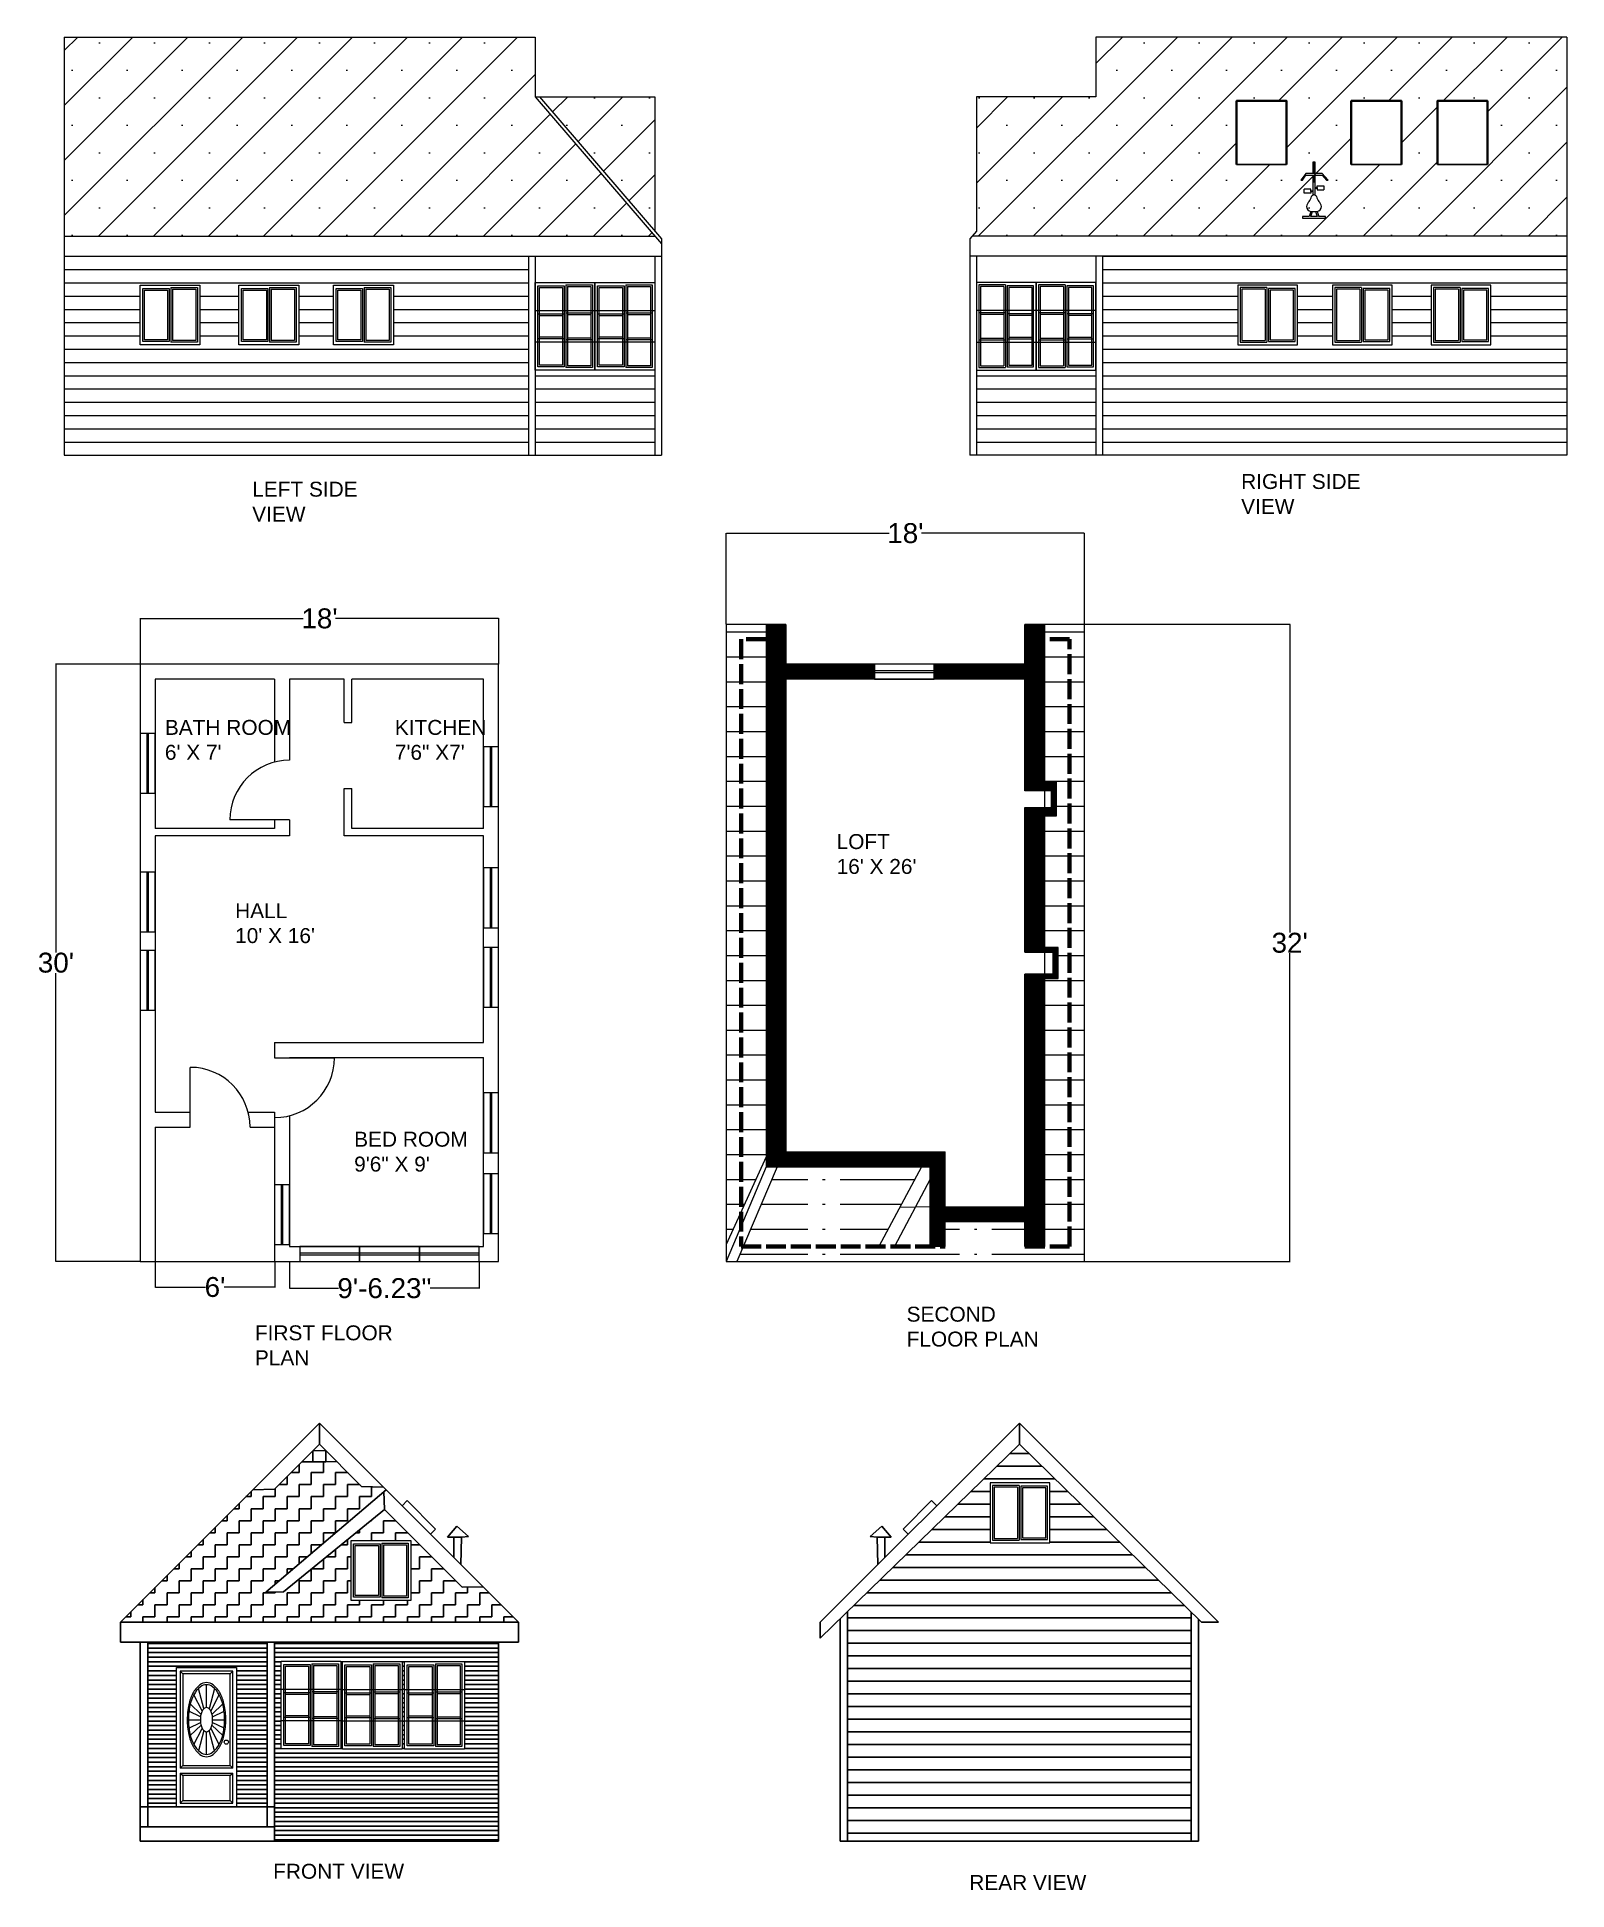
# Model space of a CAD drawing. Header units: inches. Extents: x 248 to 1170, y 217 to 1334.
import ezdxf

# ---------------------------------------------------------------- set-up
doc = ezdxf.new("R2010")
doc.units = ezdxf.units.IN
doc.header["$MEASUREMENT"] = 0
doc.linetypes.add('ACAD_ISO02W100', pattern=[15, 12, -3])
doc.styles.get("Standard").update_dxf_attribs({"font": 'arial.ttf'})
doc.dimstyles.get("Standard").update_dxf_attribs({"dimtxt": 12, "dimasz": 0.18, "dimexe": 0.18, "dimexo": 0.0625, "dimgap": 0.09, "dimtad": 0, "dimtih": 1, "dimtoh": 1, "dimzin": 0, "dimdsep": 46, "dimlunit": 3, "dimtxsty": 'Standard', "dimcen": 0.09, "dimadec": 0, "dimazin": 0, "dimtfac": 1, "dimtofl": 0, "dimtmove": 0, "dimatfit": 3, "dimfxl": 1, "dimtolj": 1, "dimtzin": 0, "dimarcsym": 0})
pattern_1 = [(0, (-45.876, -78.5555), (0, 8), [])]
pattern_2 = [(45, (-45.876, -78.556), (-16.57282, 16.57282), []), (45, (-29.303, -78.556), (-16.57282, 16.57282), [0, -23.4375])]

# ---------------------------------------------------------------- blocks, each defined once
blk = doc.blocks.new('*D1')
at = {"color": 0, "lineweight": -2, "transparency": 16777216}
for p, q in [((663.4, 979.6), (663.4, 1034.6)), ((663.6, 1034.5), (761.7, 1034.5)), ((879.2, 1034.5), (781.1, 1034.5)), ((879.4, 979.6), (879.4, 1034.6))]:
    blk.add_line(p, q, dxfattribs=at)
at = {"color": 0, "transparency": 16777216}
for points in [[(663.6, 1034.5), (663.6, 1034.4), (663.4, 1034.5)], [(879.2, 1034.5), (879.2, 1034.4), (879.4, 1034.5)]]:
    blk.add_solid(points, dxfattribs=at)
at = {"layer": 'Defpoints', "color": 0, "transparency": 16777216}
for p in [(879.4, 1034.5), (663.4, 979.6), (879.4, 979.6)]:
    blk.add_point(p, dxfattribs=at)
at = {"color": 0, "transparency": 16777216, "insert": (771.4, 1034.5), "char_height": 12, "attachment_point": 5}
blk.add_mtext("\\A1;18'", dxfattribs=at)
blk = doc.blocks.new('*D2')
at = {"color": 0, "lineweight": -2, "transparency": 16777216}
for p, q in [((879.4, 979.6), (1003.3, 979.6)), ((1003.1, 979.4), (1003.1, 793.8)), ((1003.1, 595.7), (1003.1, 781.3)), ((879.4, 595.6), (1003.3, 595.6))]:
    blk.add_line(p, q, dxfattribs=at)
at = {"color": 0, "transparency": 16777216}
for points in [[(1003.1, 979.4), (1003.1, 979.4), (1003.1, 979.6)], [(1003.1, 595.7), (1003.1, 595.7), (1003.1, 595.6)]]:
    blk.add_solid(points, dxfattribs=at)
at = {"layer": 'Defpoints', "color": 0, "transparency": 16777216}
for p in [(879.4, 979.6), (879.4, 595.6), (1003.1, 595.6)]:
    blk.add_point(p, dxfattribs=at)
at = {"color": 0, "transparency": 16777216, "insert": (1003.1, 787.6), "char_height": 12, "attachment_point": 5}
blk.add_mtext("\\A1;32'", dxfattribs=at)
blk = doc.blocks.new('*D3')
at = {"color": 0, "lineweight": -2, "transparency": 16777216}
for p, q in [((310.2, 955.6), (310.2, 983.3)), ((310.3, 983.1), (408.4, 983.1)), ((526, 983.1), (427.9, 983.1)), ((526.2, 955.6), (526.2, 983.3))]:
    blk.add_line(p, q, dxfattribs=at)
at = {"color": 0, "transparency": 16777216}
for points in [[(310.3, 983.1), (310.3, 983.1), (310.2, 983.1)], [(526, 983.1), (526, 983.1), (526.2, 983.1)]]:
    blk.add_solid(points, dxfattribs=at)
at = {"layer": 'Defpoints', "color": 0, "transparency": 16777216}
for p in [(526.2, 983.1), (310.2, 955.6), (526.2, 955.6)]:
    blk.add_point(p, dxfattribs=at)
at = {"color": 0, "transparency": 16777216, "insert": (418.2, 983.1), "char_height": 12, "attachment_point": 5}
blk.add_mtext("\\A1;18'", dxfattribs=at)
blk = doc.blocks.new('*D4')
at = {"color": 0, "lineweight": -2, "transparency": 16777216}
for p, q in [((310.1, 955.6), (259.1, 955.6)), ((259.3, 955.4), (259.3, 781.8)), ((259.3, 595.7), (259.3, 769.3)), ((310.1, 595.6), (259.1, 595.6))]:
    blk.add_line(p, q, dxfattribs=at)
at = {"color": 0, "transparency": 16777216}
for points in [[(259.2, 955.4), (259.3, 955.4), (259.3, 955.6)], [(259.2, 595.7), (259.3, 595.7), (259.3, 595.6)]]:
    blk.add_solid(points, dxfattribs=at)
at = {"layer": 'Defpoints', "color": 0, "transparency": 16777216}
for p in [(310.2, 955.6), (259.3, 595.6), (310.2, 595.6)]:
    blk.add_point(p, dxfattribs=at)
at = {"color": 0, "transparency": 16777216, "insert": (259.3, 775.6), "char_height": 12, "attachment_point": 5}
blk.add_mtext("\\A1;30'", dxfattribs=at)
blk = doc.blocks.new('*D5')
at = {"color": 0, "lineweight": -2, "transparency": 16777216}
for p, q in [((319.2, 595.5), (319.2, 579.9)), ((391.2, 595.5), (391.2, 579.9)), ((319.3, 580.1), (349.5, 580.1)), ((391, 580.1), (360.8, 580.1))]:
    blk.add_line(p, q, dxfattribs=at)
at = {"color": 0, "transparency": 16777216}
for points in [[(319.3, 580.2), (319.3, 580.1), (319.2, 580.1)], [(391, 580.2), (391, 580.1), (391.2, 580.1)]]:
    blk.add_solid(points, dxfattribs=at)
at = {"layer": 'Defpoints', "color": 0, "transparency": 16777216}
for p in [(319.2, 595.6), (391.2, 595.6), (391.2, 580.1)]:
    blk.add_point(p, dxfattribs=at)
at = {"color": 0, "transparency": 16777216, "insert": (355.2, 580.1), "char_height": 12, "attachment_point": 5}
blk.add_mtext("\\A1;6'", dxfattribs=at)
blk = doc.blocks.new('*D6')
at = {"color": 0, "lineweight": -2, "transparency": 16777216}
for p, q in [((400.2, 595.5), (400.2, 579.2)), ((514.4, 595.5), (514.4, 579.2)), ((400.3, 579.4), (429.6, 579.4)), ((514.2, 579.4), (485, 579.4))]:
    blk.add_line(p, q, dxfattribs=at)
at = {"color": 0, "transparency": 16777216}
for points in [[(400.3, 579.4), (400.3, 579.3), (400.2, 579.4)], [(514.2, 579.4), (514.2, 579.3), (514.4, 579.4)]]:
    blk.add_solid(points, dxfattribs=at)
at = {"layer": 'Defpoints', "color": 0, "transparency": 16777216}
for p in [(400.2, 595.6), (514.4, 595.6), (514.4, 579.4)]:
    blk.add_point(p, dxfattribs=at)
at = {"color": 0, "transparency": 16777216, "insert": (457.3, 579.4), "char_height": 12, "attachment_point": 5}
blk.add_mtext('\\A1;9\'-6.23"', dxfattribs=at)
blk = doc.blocks.new('Window - Wood Frame 36 x 36 in.')
for p, q in [((1.5, 18.5), (34.5, 18.5)), ((2, 17.5), (34, 17.5)), ((2.5, 19.5), (33.5, 19.5)), ((3, 16.5), (33, 16.5))]:
    blk.add_line(p, q)
blk.add_lwpolyline([(0, 0), (0, 36), (36, 36), (36, 0)], close=True)
for points in [[(1.5, 18.5), (1.5, 34.5), (34.5, 34.5), (34.5, 18.5)], [(2.5, 19.5), (2.5, 33.5), (33.5, 33.5), (33.5, 19.5)], [(34, 17.5), (34, 1.5), (2, 1.5), (2, 17.5)], [(33, 16.5), (33, 2.5), (3, 2.5), (3, 16.5)]]:
    blk.add_lwpolyline(points)
blk = doc.blocks.new('Exercise Bike')
at = {"linetype": 'Continuous'}
for p, q in [((-0.75, 10), (-0.75, 17)), ((-0.75, 17), (0.25, 17)), ((-0.5, 17), (-0.5, 9.9929)), ((-0.25, 10), (-0.25, 17)), ((0, 17), (0, 9.9929)), ((0.25, 17), (0.25, 10)), ((-5.25, 10), (-8.25, 6)), ((-8.25, 6), (-7.25, 6)), ((-7.25, 6), (-5.25, 9)), ((-6.25, -2), (-6.25, 0.5)), ((-2.25, 0.5), (-6.25, 0.5)), ((-0.75, 10), (-5.25, 10)), ((-5.25, 9), (4.75, 9)), ((-2.25, -0.5), (-2.25, 0.5)), ((4.75, 10), (-0.75, 10)), ((-0.75, 5), (-0.75, 9)), ((-0.75, -3.0635), (-0.75, 5)), ((-0.75, 5), (0.25, 5)), ((-0.5, 8.9396), (-0.5, 5)), ((-0.25, 5), (-0.25, 9)), ((0, 8.9396), (0, 5)), ((0.25, 9), (0.25, 5)), ((0.25, 5), (0.25, -3.0635)), ((0.25, 1.5), (1.75, 1.5)), ((0.25, 1), (1.75, 1)), ((1.75, 2.5), (5.75, 2.5)), ((1.75, 1.5), (1.75, 2.5)), ((1.75, 1.5), (1.75, 0)), ((1.75, 0), (5.75, 0)), ((8.25, 6), (4.75, 10)), ((4.75, 9), (7.25, 6)), ((5.75, 2.5), (5.75, 0)), ((7.25, 6), (8.25, 6)), ((-2.25, -2), (-6.25, -2)), ((-2.25, -0.5), (-0.75, -0.5)), ((-2.25, -1), (-2.25, -0.5)), ((-2.25, -1), (-2.25, -2)), ((-0.75, -1), (-2.25, -1)), ((-7.25, -16), (-7.25, -17)), ((-4.75, -16), (-7.25, -16)), ((-7.25, -17), (6.75, -17)), ((-3.25, -16), (-4.75, -16)), ((-2.25, -13), (-3.25, -16)), ((-2.25, -16), (-1.25, -13)), ((-2.25, -13), (1.75, -13)), ((1.75, -16), (-2.25, -16)), ((0.75, -13), (1.75, -16)), ((1.75, -13), (2.75, -16)), ((6.75, -16), (2.75, -16)), ((6.75, -17), (6.75, -16))]:
    blk.add_line(p, q, dxfattribs=at)
for centre, radius, start, end in [((0.1685, -10.5843), 4.9531, 133.6443, 173.2256), ((-1.7006, -10.0005), 3.0494, 179.9906, 259.6205), ((-9.6692, -1.9154), 8.1889, 321.6175, 345.2525), ((-0.25, -4.625), 1.625, 22.61987, 157.3801), ((9.1691, -1.9154), 8.1889, 194.7476, 218.3825), ((1.2006, -10.0005), 3.0494, 280.3795, 0.0093894), ((-0.6686, -10.5843), 4.9531, 6.774486, 46.35562)]:
    blk.add_arc(centre, radius, start, end, dxfattribs=at)
blk = doc.blocks.new('Door - Fancy 36 in.')
for p, q in [((33.8, 81.8), (2.2, 81.8)), ((2.2, 81.8), (2.2, 23.2)), ((2.2, 81.8), (3.8, 80.2)), ((32.2, 80.2), (3.8, 80.2)), ((3.8, 80.2), (3.8, 24.8)), ((32.2, 80.2), (33.8, 81.8)), ((32.2, 24.8), (32.2, 80.2)), ((33.8, 23.2), (33.8, 81.8)), ((15.3, 57.8), (10.3, 67.5)), ((16.3, 59.2), (13.2, 71.3)), ((18, 59.8), (18, 73.6)), ((22.8, 71.3), (19.7, 59.1)), ((20.7, 57.7), (25.7, 67.5)), ((14.4, 54.2), (7.4, 57.7)), ((8.2, 62), (14.7, 55.7)), ((27.8, 62), (21.4, 55.8)), ((21.6, 54.2), (28.6, 57.7)), ((7, 52.5), (14.4, 52.5)), ((7.4, 47.3), (14.4, 50.8)), ((14.7, 49.3), (8.2, 43)), ((10.3, 37.6), (15.3, 47.2)), ((16.3, 45.9), (13.2, 33.8)), ((18, 31.6), (18, 45.2)), ((22.8, 33.8), (19.7, 45.9)), ((25.7, 37.6), (20.7, 47.3)), ((21.3, 49.3), (27.8, 43)), ((28.6, 47.3), (21.5, 50.8)), ((21.7, 52.5), (28.9, 52.5)), ((3.8, 24.8), (2.2, 23.2)), ((33.8, 23.2), (2.2, 23.2)), ((3.8, 24.8), (32.2, 24.8)), ((33.8, 23.2), (32.2, 24.8)), ((32.2, 24.8), (32.2, 24.8)), ((2.2, 20.2), (33.8, 20.2)), ((2.2, 20.2), (2.2, 2.2)), ((2.2, 20.2), (3.8, 18.8)), ((32.2, 18.8), (3.8, 18.8)), ((3.8, 18.8), (3.8, 3.8)), ((32.2, 18.8), (33.8, 20.2)), ((32.2, 3.8), (32.2, 18.8)), ((33.8, 2.2), (33.8, 20.2)), ((3.8, 3.8), (2.2, 2.2)), ((2.2, 2.2), (33.8, 2.2)), ((3.8, 3.8), (32.2, 3.8)), ((33.8, 2.2), (32.2, 3.8))]:
    blk.add_line(p, q)
blk.add_lwpolyline([(0, 0), (0, 84), (36, 84), (36, 0)], close=True)
at = {"linetype": 'Continuous'}
for points in [[(18, 30.2, 0.169807), (22, 31.6, 0.105036), (26.2, 36.8, 0.066925), (28.7, 43.5, 0.05307), (29.6, 52.6, 0.05307), (28.7, 61.6, 0.066925), (26.2, 68.4, 0.105036), (22, 73.5, 0.169807), (18, 74.9, 0.169807), (14, 73.5, 0.105036), (9.8, 68.4, 0.066925), (7.3, 61.6, 0.05307), (6.4, 52.6, 0.05307), (7.3, 43.5, 0.066925), (9.8, 36.8, 0.105036), (14, 31.6, 0.169807)], [(18, 31.6, 0.169807), (21.7, 32.9, 0.105036), (25.7, 37.7, 0.066925), (28, 44.1, 0.05307), (28.9, 52.6, 0.05307), (28, 61.1, 0.066925), (25.7, 67.4, 0.105036), (21.7, 72.3, 0.169807), (18, 73.6, 0.169807), (14.3, 72.3, 0.105036), (10.3, 67.4, 0.066925), (8, 61.1, 0.05307), (7.1, 52.6, 0.05307), (8, 44.1, 0.066925), (10.3, 37.7, 0.105036), (14.3, 32.9, 0.169807)], [(18, 45.2, 0.173818), (19.2, 45.7, 0.104363), (20.6, 47.3, 0.065303), (21.4, 49.6, 0.051449), (21.7, 52.5, 0.051449), (21.4, 55.5, 0.065303), (20.6, 57.7, 0.104363), (19.2, 59.4, 0.173818), (18, 59.8, 0.173818), (16.8, 59.4, 0.104363), (15.4, 57.7, 0.065303), (14.6, 55.5, 0.051449), (14.3, 52.5, 0.051449), (14.6, 49.6, 0.065303), (15.4, 47.3, 0.104363), (16.8, 45.7, 0.173818)]]:
    blk.add_lwpolyline(points, format="xyb", close=True, dxfattribs=at)
blk.add_circle((30, 39), 1.25)
blk.add_point((32.2, 80.2))

msp = doc.modelspace()

# ---------------------------------------------------------------- hatches: boundary and pattern name
h = msp.add_hatch()
h.set_pattern_fill('SACNCR', color=256, scale=250)
h.set_pattern_definition(pattern_2)
h.paths.add_polyline_path([(264.276, 1333.562), (264.276, 1213.562), (620.276, 1213.562), (548.276, 1297.562), (548.276, 1333.562)])
h.paths.add_polyline_path([(550.91, 1297.562), (620.276, 1216.635), (620.276, 1297.562)])
h = msp.add_hatch()
h.set_pattern_fill('SACNCR', color=256, scale=250)
h.set_pattern_definition(pattern_2)
h.paths.add_polyline_path([(814.234, 1297.562), (814.234, 1216.635), (883.6, 1297.562)])
h.paths.add_polyline_path([(971.043, 1256.743), (971.043, 1295.042), (1001.233, 1295.042), (1001.233, 1256.743)])
h.paths.add_polyline_path([(1040.222, 1256.743), (1040.222, 1295.042), (1070.412, 1295.042), (1070.412, 1256.743)])
h.paths.add_polyline_path([(1122.296, 1295.042), (1122.296, 1256.743), (1092.107, 1256.743), (1092.107, 1295.042)])
h.paths.add_polyline_path([(886.234, 1333.562), (886.234, 1297.562), (814.234, 1213.562), (1170.234, 1213.562), (1170.234, 1333.562)])
h = msp.add_hatch()
h.set_pattern_fill('LINE', color=256, scale=64)
h.set_pattern_definition(pattern_1)
h.paths.add_polyline_path([(544.276, 1081.562), (544.276, 1201.562), (264.276, 1201.562), (264.276, 1081.562)])
h.paths.add_polyline_path([(369.636, 1148.067), (369.636, 1184.067), (405.636, 1184.067), (405.636, 1148.067)], flags=16)
h.paths.add_polyline_path([(371.136, 1150.067), (371.136, 1182.067), (388.136, 1182.067), (388.136, 1182.567), (404.136, 1182.567), (404.136, 1149.567), (387.136, 1149.567), (387.136, 1150.067)], flags=0)
h.paths.add_polyline_path([(372.136, 1151.067), (372.136, 1181.067), (386.136, 1181.067), (386.136, 1151.067)], flags=0)
h.paths.add_polyline_path([(346.14, 1148.067), (310.14, 1148.067), (310.14, 1184.067), (346.14, 1184.067)], flags=16)
h.paths.add_polyline_path([(344.64, 1149.567), (327.64, 1149.567), (327.64, 1150.067), (311.64, 1150.067), (311.64, 1182.067), (328.64, 1182.067), (328.64, 1182.567), (344.64, 1182.567)], flags=0)
h.paths.add_polyline_path([(343.64, 1150.567), (329.64, 1150.567), (329.64, 1181.567), (343.64, 1181.567)], flags=0)
h.paths.add_polyline_path([(389.136, 1150.567), (389.136, 1181.567), (403.136, 1181.567), (403.136, 1150.567)], flags=0)
h.paths.add_polyline_path([(326.64, 1151.067), (312.64, 1151.067), (312.64, 1181.067), (326.64, 1181.067)], flags=0)
h.paths.add_polyline_path([(426.702, 1148.067), (426.702, 1184.067), (462.702, 1184.067), (462.702, 1148.067)], flags=16)
h.paths.add_polyline_path([(428.202, 1150.067), (428.202, 1182.067), (445.202, 1182.067), (445.202, 1182.567), (461.202, 1182.567), (461.202, 1149.567), (444.202, 1149.567), (444.202, 1150.067)], flags=0)
h.paths.add_polyline_path([(429.202, 1151.067), (429.202, 1181.067), (443.202, 1181.067), (443.202, 1151.067)], flags=0)
h.paths.add_polyline_path([(446.202, 1150.567), (446.202, 1181.567), (460.202, 1181.567), (460.202, 1150.567)], flags=0)
h.paths.add_polyline_path([(548.276, 1081.562), (620.276, 1081.562), (620.276, 1132.797), (584.276, 1132.797), (548.276, 1132.797)])
h = msp.add_hatch()
h.set_pattern_fill('LINE', color=256, scale=64)
h.set_pattern_definition(pattern_1)
h.paths.add_polyline_path([(1170.234, 1081.562), (1170.234, 1201.562), (890.234, 1201.562), (890.234, 1081.562)])
h.paths.add_polyline_path([(1064.874, 1148.067), (1028.874, 1148.067), (1028.874, 1184.067), (1064.874, 1184.067)], flags=16)
h.paths.add_polyline_path([(1063.374, 1150.067), (1046.374, 1150.067), (1046.374, 1149.567), (1030.374, 1149.567), (1030.374, 1182.567), (1047.374, 1182.567), (1047.374, 1182.067), (1063.374, 1182.067)], flags=0)
h.paths.add_polyline_path([(1062.374, 1151.067), (1048.374, 1151.067), (1048.374, 1181.067), (1062.374, 1181.067)], flags=0)
h.paths.add_polyline_path([(1088.37, 1148.067), (1088.37, 1184.067), (1124.37, 1184.067), (1124.37, 1148.067)], flags=16)
h.paths.add_polyline_path([(1089.87, 1149.567), (1089.87, 1182.567), (1106.87, 1182.567), (1106.87, 1182.067), (1122.87, 1182.067), (1122.87, 1150.067), (1105.87, 1150.067), (1105.87, 1149.567)], flags=0)
h.paths.add_polyline_path([(1090.87, 1150.567), (1090.87, 1181.567), (1104.87, 1181.567), (1104.87, 1150.567)], flags=0)
h.paths.add_polyline_path([(1045.374, 1150.567), (1031.374, 1150.567), (1031.374, 1181.567), (1045.374, 1181.567)], flags=0)
h.paths.add_polyline_path([(1107.87, 1151.067), (1107.87, 1181.067), (1121.87, 1181.067), (1121.87, 1151.067)], flags=0)
h.paths.add_polyline_path([(1007.808, 1148.067), (971.808, 1148.067), (971.808, 1184.067), (1007.808, 1184.067)], flags=16)
h.paths.add_polyline_path([(1006.308, 1150.067), (989.308, 1150.067), (989.308, 1149.567), (973.308, 1149.567), (973.308, 1182.567), (990.308, 1182.567), (990.308, 1182.067), (1006.308, 1182.067)], flags=0)
h.paths.add_polyline_path([(1005.308, 1151.067), (991.308, 1151.067), (991.308, 1181.067), (1005.308, 1181.067)], flags=0)
h.paths.add_polyline_path([(988.308, 1150.567), (974.308, 1150.567), (974.308, 1181.567), (988.308, 1181.567)], flags=0)
h.paths.add_polyline_path([(814.234, 1081.562), (886.234, 1081.562), (886.234, 1132.797), (850.234, 1132.797), (814.234, 1132.797)])
h = msp.add_hatch()
h.set_pattern_fill('ACAD_ISO04W100', color=256, scale=3)
h.set_pattern_definition([(0, (0, 0), (0, 15), [72, -9, 1.5, -9])])
h.paths.add_polyline_path([(687.386, 970.566), (672.386, 970.566), (672.386, 625.597), (687.386, 658.54)], flags=17)
h.paths.add_polyline_path([(672.386, 970.566), (687.386, 970.566), (687.386, 979.566), (663.386, 979.566), (663.386, 605.831), (672.386, 625.597)])
h.paths.add_polyline_path([(781.069, 652.566), (694.083, 652.566), (673.581, 604.566), (755.455, 604.566)], flags=17)
h.paths.add_polyline_path([(879.386, 979.566), (855.386, 979.566), (855.386, 970.566), (870.386, 970.566), (870.386, 604.566), (843.386, 604.566), (843.386, 619.566), (795.386, 619.566), (795.386, 604.566), (673.581, 604.566), (669.737, 595.566), (879.386, 595.566)])
h.paths.add_polyline_path([(870.386, 970.566), (855.386, 970.566), (855.386, 884.36), (862.573, 884.36), (862.573, 864.163), (855.386, 864.163), (855.386, 784.809), (863.506, 784.809), (863.506, 766.192), (855.386, 766.192), (855.386, 604.566), (870.386, 604.566)], flags=17)
h = msp.add_hatch()
h.set_pattern_fill('ANSI31', color=256)
h.paths.add_polyline_path([(699.386, 946.566), (752.845, 946.566), (752.845, 955.566), (699.386, 955.566), (699.386, 979.566), (687.386, 979.566), (687.386, 652.566), (786.386, 652.566), (786.386, 604.566), (795.386, 604.566), (795.386, 619.566), (843.386, 619.566), (843.386, 604.566), (855.386, 604.566), (855.386, 766.192), (863.506, 766.192), (863.506, 784.809), (855.386, 784.809), (855.386, 864.163), (862.573, 864.163), (862.573, 884.36), (855.386, 884.36), (855.386, 979.566), (843.386, 979.566), (843.386, 955.566), (788.845, 955.566), (788.845, 946.566), (843.386, 946.566), (843.386, 879.293), (859.395, 879.293), (859.395, 869.212), (843.386, 869.212), (843.386, 782.051), (860.259, 782.051), (860.259, 768.749), (843.386, 768.749), (843.386, 628.566), (795.386, 628.566), (795.386, 661.566), (699.386, 661.566)])
at = {"lineweight": 30}
h = msp.add_hatch(dxfattribs=at)
h.set_pattern_fill('LINE', color=256, scale=61)
h.set_pattern_definition([(0, (0, 98.544), (0, 7.625), [])])
h.paths.add_polyline_path([(736.596, 246.105), (943.596, 246.105), (943.596, 384.228), (840.096, 485.377), (736.596, 384.621)])
h.paths.add_polyline_path([(822.487, 426.055), (822.487, 462.055), (858.487, 462.055), (858.487, 426.055)], flags=16)
h.paths.add_polyline_path([(823.987, 427.555), (823.987, 460.555), (840.987, 460.555), (840.987, 460.055), (856.987, 460.055), (856.987, 428.055), (839.987, 428.055), (839.987, 427.555)], flags=0)
h.paths.add_polyline_path([(824.987, 428.555), (824.987, 459.555), (838.987, 459.555), (838.987, 428.555)], flags=0)
h.paths.add_polyline_path([(841.987, 429.055), (841.987, 459.055), (855.987, 459.055), (855.987, 429.055)], flags=0)
h = msp.add_hatch(dxfattribs=at)
h.set_pattern_fill('ZIGZAG', color=256, scale=58)
h.set_pattern_definition([(0, (0, 98.544), (7.25, 7.25), [7.25, -7.25]), (90, (7.25, 98.544), (-7.25, 7.25), [7.25, -7.25])])
h.paths.add_polyline_path([(458.364, 457.885), (456.772, 459.477), (443.605, 459.916), (428.59, 474.931), (421.923, 474.846), (407.59, 474.824), (391.144, 458.377), (378.053, 458.014), (298.144, 378.105), (538.144, 378.105), (516.89, 399.359), (504.211, 399.31), (457.388, 446.133), (396.54, 396.484), (385.864, 396.193)])
h.paths.add_polyline_path([(437.22, 427.311), (473.22, 427.311), (473.22, 391.311), (437.22, 391.311)], flags=16)
h.paths.add_polyline_path([(438.72, 425.311), (455.72, 425.311), (455.72, 425.811), (471.72, 425.811), (471.72, 392.811), (454.72, 392.811), (454.72, 393.311), (438.72, 393.311)], flags=0)
h.paths.add_polyline_path([(439.72, 424.311), (453.72, 424.311), (453.72, 394.311), (439.72, 394.311)], flags=0)
h.paths.add_polyline_path([(456.72, 424.811), (470.72, 424.811), (470.72, 393.811), (456.72, 393.811)], flags=0)
h = msp.add_hatch(dxfattribs=at)
h.set_pattern_fill('LINE', color=256, scale=22)
h.set_pattern_definition([(0, (0, 98.5438), (0, 2.75), [])])
h.paths.add_polyline_path([(386.644, 366.105), (314.644, 366.105), (314.644, 266.865), (332.063, 266.865), (332.063, 350.865), (368.063, 350.865), (368.063, 266.865), (386.644, 266.865)])
h.paths.add_polyline_path([(526.144, 246.105), (526.144, 366.105), (391.144, 366.105), (391.144, 246.105)])
h.paths.add_polyline_path([(432.045, 301.63), (432.045, 337.63), (432.045, 354.475), (468.045, 354.475), (468.045, 318.475), (468.045, 301.63)], flags=16)
h.paths.add_polyline_path([(433.545, 303.63), (433.545, 335.63), (433.545, 352.475), (450.545, 352.475), (450.545, 352.975), (466.545, 352.975), (466.545, 319.975), (466.545, 303.13), (449.545, 303.13), (449.545, 303.63)], flags=0)
h.paths.add_polyline_path([(431.112, 301.784), (395.112, 301.784), (395.112, 337.784), (395.112, 354.629), (431.112, 354.629), (431.112, 318.629)], flags=16)
h.paths.add_polyline_path([(449.545, 320.475), (450.545, 303.13), (450.545, 336.13), (449.545, 352.475)], flags=0)
h.paths.add_polyline_path([(434.545, 304.63), (434.545, 334.63), (434.545, 351.475), (448.545, 351.475), (448.545, 321.475), (448.545, 304.63)], flags=0)
h.paths.add_polyline_path([(429.612, 303.284), (412.612, 303.284), (412.612, 303.784), (396.612, 303.784), (396.612, 335.784), (396.612, 352.629), (413.612, 352.629), (413.612, 353.129), (429.612, 353.129), (429.612, 320.129)], flags=0)
h.paths.add_polyline_path([(451.545, 304.13), (451.545, 335.13), (451.545, 351.975), (465.545, 351.975), (465.545, 320.975), (465.545, 304.13)], flags=0)
h.paths.add_polyline_path([(413.612, 336.284), (412.612, 352.629), (412.612, 320.629), (413.612, 303.284)], flags=0)
h.paths.add_polyline_path([(469.527, 301.63), (469.527, 337.63), (469.527, 354.475), (505.527, 354.475), (505.527, 318.475), (505.527, 301.63)], flags=16)
h.paths.add_polyline_path([(428.612, 304.284), (414.612, 304.284), (414.612, 335.284), (414.612, 352.129), (428.612, 352.129), (428.612, 321.129)], flags=0)
h.paths.add_polyline_path([(471.027, 303.63), (471.027, 335.63), (471.027, 352.475), (488.027, 352.475), (488.027, 352.975), (504.027, 352.975), (504.027, 319.975), (504.027, 303.13), (487.027, 303.13), (487.027, 303.63)], flags=0)
h.paths.add_polyline_path([(411.612, 304.784), (397.612, 304.784), (397.612, 334.784), (397.612, 351.629), (411.612, 351.629), (411.612, 321.629)], flags=0)
h.paths.add_polyline_path([(487.027, 320.475), (488.027, 303.13), (488.027, 336.13), (487.027, 352.475)], flags=0)
h.paths.add_polyline_path([(472.027, 304.63), (472.027, 334.63), (472.027, 351.475), (486.027, 351.475), (486.027, 321.475), (486.027, 304.63)], flags=0)
h.paths.add_polyline_path([(489.027, 304.13), (489.027, 335.13), (489.027, 351.975), (503.027, 351.975), (503.027, 320.975), (503.027, 304.13)], flags=0)

# ---------------------------------------------------------------- linework, layer by layer
for p, q in [((264.276, 1333.562), (548.276, 1333.562)), ((264.276, 1333.562), (264.276, 1081.562)), ((548.276, 1333.562), (548.276, 1297.562)), ((1170.234, 1333.562), (886.234, 1333.562)), ((886.234, 1333.562), (886.234, 1297.562)), ((1170.234, 1333.562), (1170.234, 1081.562)), ((548.276, 1297.562), (620.276, 1297.562)), ((548.276, 1297.562), (624.276, 1208.895)), ((550.91, 1297.562), (624.276, 1211.968)), ((620.276, 1297.562), (620.276, 1216.635)), ((886.234, 1297.562), (814.234, 1297.562)), ((814.234, 1297.562), (814.234, 1216.635)), ((264.276, 1213.562), (620.276, 1213.562)), ((624.276, 1211.968), (624.276, 1081.562)), ((814.234, 1216.635), (810.234, 1211.968)), ((810.234, 1211.968), (810.234, 1081.562)), ((1170.234, 1213.562), (811.6, 1213.562)), ((264.276, 1201.562), (624.276, 1201.562)), ((544.276, 1201.562), (544.276, 1081.562)), ((548.276, 1201.562), (548.276, 1081.562)), ((620.276, 1201.562), (620.276, 1081.562)), ((1170.234, 1201.562), (810.234, 1201.562)), ((814.234, 1201.562), (814.234, 1081.562)), ((886.234, 1201.562), (886.234, 1081.562)), ((890.234, 1201.562), (890.234, 1081.562)), ((264.276, 1081.562), (624.276, 1081.562)), ((1170.234, 1081.562), (810.234, 1081.562)), ((663.386, 979.566), (663.386, 595.566)), ((699.386, 979.566), (663.386, 979.566)), ((687.386, 979.566), (687.386, 652.566)), ((699.386, 979.566), (699.386, 955.566)), ((879.386, 979.566), (843.386, 979.566)), ((843.386, 955.566), (843.386, 979.566)), ((855.386, 884.36), (855.386, 979.566)), ((879.386, 595.566), (879.386, 979.566)), ((526.152, 955.566), (310.152, 955.566)), ((310.152, 955.566), (310.152, 595.566)), ((526.152, 595.566), (526.152, 955.566)), ((843.386, 955.566), (699.386, 955.566)), ((752.845, 955.566), (752.845, 946.566)), ((788.845, 955.566), (752.845, 955.566)), ((788.845, 951.566), (752.845, 951.566)), ((752.845, 950.566), (788.845, 950.566)), ((788.845, 946.566), (788.845, 955.566)), ((319.152, 946.566), (319.152, 856.566)), ((391.152, 946.566), (319.152, 946.566)), ((391.152, 946.566), (391.152, 896.593)), ((400.152, 946.566), (400.152, 897.736)), ((433.152, 946.566), (400.152, 946.566)), ((433.152, 920.436), (433.152, 946.566)), ((517.152, 946.566), (437.652, 946.566)), ((437.652, 920.436), (437.652, 946.566)), ((517.152, 856.566), (517.152, 946.566)), ((843.386, 946.566), (699.386, 946.566)), ((699.386, 946.566), (699.386, 661.566)), ((752.845, 946.566), (788.845, 946.566)), ((843.386, 879.293), (843.386, 946.566)), ((433.152, 920.436), (437.652, 920.436)), ((319.152, 913.784), (310.152, 913.784)), ((310.152, 913.784), (310.152, 877.784)), ((314.152, 913.784), (314.152, 877.784)), ((315.152, 877.784), (315.152, 913.784)), ((319.152, 877.784), (319.152, 913.784)), ((526.152, 905.729), (517.152, 905.729)), ((517.152, 905.729), (517.152, 869.729)), ((521.152, 905.729), (521.152, 869.729)), ((522.152, 869.729), (522.152, 905.729)), ((526.152, 869.729), (526.152, 905.729)), ((862.573, 884.36), (855.386, 884.36)), ((862.573, 864.163), (862.573, 884.36)), ((310.152, 877.784), (319.152, 877.784)), ((433.152, 852.066), (433.152, 880.584)), ((433.152, 880.584), (437.652, 880.584)), ((437.652, 856.566), (437.652, 880.584)), ((859.395, 879.293), (843.386, 879.293)), ((855.386, 869.212), (855.386, 879.293)), ((859.395, 869.212), (859.395, 879.293)), ((400.152, 861.736), (364.152, 861.736)), ((391.152, 861.736), (391.152, 856.566)), ((400.152, 861.736), (400.152, 852.066)), ((517.152, 869.729), (526.152, 869.729)), ((843.386, 782.051), (843.386, 869.212)), ((843.386, 869.212), (859.395, 869.212)), ((855.386, 784.809), (855.386, 864.163)), ((855.386, 864.163), (862.573, 864.163)), ((391.152, 856.566), (319.152, 856.566)), ((400.152, 852.066), (319.152, 852.066)), ((319.152, 852.066), (319.152, 685.566)), ((517.152, 852.066), (433.152, 852.066)), ((517.152, 856.566), (437.652, 856.566)), ((517.152, 727.566), (517.152, 852.066)), ((319.152, 830.193), (310.152, 830.193)), ((310.152, 830.193), (310.152, 794.193)), ((314.152, 830.193), (314.152, 794.193)), ((315.152, 794.193), (315.152, 830.193)), ((319.152, 794.193), (319.152, 830.193)), ((526.152, 832.73), (517.152, 832.73)), ((517.152, 832.73), (517.152, 796.73)), ((521.152, 832.73), (521.152, 796.73)), ((522.152, 796.73), (522.152, 832.73)), ((526.152, 796.73), (526.152, 832.73)), ((310.152, 794.193), (319.152, 794.193)), ((517.152, 796.73), (526.152, 796.73)), ((319.152, 782.977), (310.152, 782.977)), ((310.152, 782.977), (310.152, 746.977)), ((314.152, 782.977), (314.152, 746.977)), ((315.152, 746.977), (315.152, 782.977)), ((319.152, 746.977), (319.152, 782.977)), ((526.152, 784.903), (517.152, 784.903)), ((517.152, 784.903), (517.152, 748.903)), ((521.152, 784.903), (521.152, 748.903)), ((522.152, 748.903), (522.152, 784.903)), ((526.152, 748.903), (526.152, 784.903)), ((843.386, 782.051), (860.259, 782.051)), ((863.506, 784.809), (855.386, 784.809)), ((855.386, 768.749), (855.386, 782.051)), ((860.259, 782.051), (860.259, 768.749)), ((863.506, 766.192), (863.506, 784.809)), ((843.386, 628.566), (843.386, 768.749)), ((860.259, 768.749), (843.386, 768.749)), ((855.386, 604.566), (855.386, 766.192)), ((855.386, 766.192), (863.506, 766.192)), ((517.152, 748.903), (526.152, 748.903)), ((310.152, 746.977), (319.152, 746.977)), ((391.152, 727.566), (391.152, 718.293)), ((391.152, 727.566), (517.152, 727.566)), ((391.152, 718.293), (427.152, 718.293)), ((400.152, 718.566), (400.152, 718.293)), ((400.152, 718.566), (517.152, 718.566)), ((517.152, 604.566), (517.152, 718.566)), ((340.296, 676.566), (340.296, 712.566)), ((526.152, 697.122), (517.152, 697.122)), ((517.152, 697.122), (517.152, 661.122)), ((521.152, 697.122), (521.152, 661.122)), ((522.152, 661.122), (522.152, 697.122)), ((526.152, 661.122), (526.152, 697.122)), ((319.152, 685.566), (340.296, 685.566)), ((375.153, 685.566), (391.152, 685.566)), ((391.152, 685.566), (391.152, 595.566)), ((400.152, 683.436), (400.152, 604.566)), ((319.152, 676.566), (340.296, 676.566)), ((319.152, 676.566), (319.152, 595.566)), ((376.296, 676.566), (391.152, 676.566)), ((517.152, 661.122), (526.152, 661.122)), ((699.386, 661.566), (795.386, 661.566)), ((795.386, 628.566), (795.386, 661.566)), ((526.152, 648.414), (517.152, 648.414)), ((517.152, 648.414), (517.152, 612.414)), ((521.152, 648.414), (521.152, 612.414)), ((522.152, 612.414), (522.152, 648.414)), ((526.152, 612.414), (526.152, 648.414)), ((687.386, 658.54), (663.386, 605.831)), ((687.386, 652.566), (663.386, 595.566)), ((694.083, 652.566), (669.737, 595.566)), ((687.386, 652.566), (786.386, 652.566)), ((781.069, 652.566), (755.455, 604.566)), ((786.386, 604.566), (786.386, 652.566)), ((400.152, 641.809), (391.152, 641.809)), ((391.152, 641.809), (391.152, 605.809)), ((395.152, 641.809), (395.152, 605.809)), ((396.152, 605.809), (396.152, 641.809)), ((400.152, 605.809), (400.152, 641.809)), ((786.386, 645.109), (764.838, 604.566)), ((786.386, 628.566), (767.957, 627.994)), ((795.386, 628.566), (843.386, 628.566)), ((795.386, 604.566), (795.386, 619.566)), ((795.386, 619.566), (843.386, 619.566)), ((843.386, 604.566), (843.386, 619.566)), ((391.152, 605.809), (400.152, 605.809)), ((400.152, 604.566), (517.152, 604.566)), ((406.378, 604.566), (406.378, 595.566)), ((442.378, 604.566), (406.378, 604.566)), ((442.378, 595.566), (442.378, 604.566)), ((442.378, 604.566), (442.378, 595.566)), ((478.378, 604.566), (442.378, 604.566)), ((478.378, 595.566), (478.378, 604.566)), ((478.378, 604.566), (478.378, 595.566)), ((514.378, 604.566), (478.378, 604.566)), ((514.378, 595.566), (514.378, 604.566)), ((517.152, 612.414), (526.152, 612.414)), ((310.152, 595.566), (526.152, 595.566)), ((442.378, 600.566), (406.378, 600.566)), ((406.378, 599.566), (442.378, 599.566)), ((406.378, 595.566), (442.378, 595.566)), ((478.378, 600.566), (442.378, 600.566)), ((442.378, 599.566), (478.378, 599.566)), ((442.378, 595.566), (478.378, 595.566)), ((514.378, 600.566), (478.378, 600.566)), ((478.378, 599.566), (514.378, 599.566)), ((478.378, 595.566), (514.378, 595.566)), ((663.386, 595.566), (879.386, 595.566))]:
    msp.add_line(p, q)
for p, q in [((971.043, 1256.743), (1001.233, 1256.743)), ((1040.222, 1256.743), (1070.412, 1256.743)), ((1092.107, 1256.743), (1122.296, 1256.743)), ((418.144, 498.105), (298.144, 378.105)), ((418.144, 498.105), (538.144, 378.105)), ((418.144, 485.377), (418.144, 498.105)), ((840.096, 498.105), (720.096, 378.105)), ((840.096, 485.377), (840.096, 498.105)), ((840.096, 498.105), (960.096, 378.105)), ((418.144, 485.377), (391.144, 458.377)), ((414.153, 474.846), (414.172, 481.406)), ((414.172, 481.406), (421.923, 481.598)), ((418.144, 485.377), (443.605, 459.916)), ((421.923, 481.598), (421.923, 474.846)), ((840.096, 485.377), (720.096, 368.558)), ((840.096, 485.377), (949.861, 378.105)), ((414.153, 474.846), (407.59, 474.824)), ((407.59, 474.824), (421.923, 474.846)), ((421.923, 474.846), (414.153, 474.846)), ((418.144, 474.84), (418.144, 474.846)), ((421.923, 474.846), (428.59, 474.931)), ((391.144, 458.377), (378.053, 458.014)), ((443.605, 459.916), (456.772, 459.477)), ((458.364, 457.885), (385.864, 396.193)), ((456.894, 456.837), (457.388, 446.133)), ((467.933, 448.316), (471.021, 451.402)), ((471.021, 451.402), (488.187, 434.223)), ((787.219, 451.402), (770.053, 434.223)), ((790.307, 448.316), (787.219, 451.402)), ((457.388, 446.133), (396.54, 396.484)), ((457.388, 446.133), (504.211, 399.31)), ((495.407, 429.448), (501.076, 435.952)), ((501.076, 435.952), (508.053, 429.87)), ((757.165, 435.952), (750.187, 429.87)), ((762.833, 429.448), (757.165, 435.952)), ((488.187, 434.223), (485.107, 431.142)), ((499.182, 429.448), (495.407, 429.448)), ((499.182, 417.066), (499.182, 429.448)), ((499.182, 429.448), (499.182, 429.448)), ((499.182, 429.448), (503.805, 429.448)), ((503.805, 429.448), (503.38, 412.869)), ((508.053, 429.87), (503.805, 429.448)), ((750.187, 429.87), (754.435, 429.448)), ((759.058, 429.448), (754.435, 429.448)), ((754.435, 429.448), (754.861, 412.869)), ((759.058, 417.066), (759.058, 429.448)), ((759.058, 429.448), (759.058, 429.448)), ((759.058, 429.448), (762.833, 429.448)), ((770.053, 434.223), (773.133, 431.142)), ((385.864, 396.193), (396.54, 396.484)), ((504.211, 399.31), (516.89, 399.359)), ((732.096, 246.105), (732.096, 380.24)), ((736.596, 246.105), (736.596, 384.621)), ((943.596, 246.105), (943.596, 384.228)), ((948.096, 246.105), (948.096, 379.83)), ((538.144, 378.105), (298.144, 378.105)), ((298.144, 378.105), (298.144, 366.105)), ((538.144, 378.105), (538.144, 366.105)), ((720.096, 378.105), (720.096, 368.558)), ((949.861, 378.105), (960.096, 378.105)), ((538.144, 366.105), (298.144, 366.105)), ((310.144, 246.105), (310.144, 366.105)), ((314.644, 254.865), (314.644, 366.105)), ((386.644, 254.865), (386.644, 366.105)), ((391.144, 246.105), (391.144, 366.105)), ((526.144, 246.105), (526.144, 366.105)), ((310.144, 266.865), (391.144, 266.865)), ((310.144, 254.865), (391.144, 254.865)), ((310.144, 246.105), (526.144, 246.105)), ((948.096, 246.105), (732.096, 246.105))]:
    msp.add_line(p, q, dxfattribs=at)
at = {"linetype": 'ACAD_ISO02W100', "lineweight": 158}
for p, q in [((672.386, 970.566), (672.386, 604.566)), ((687.386, 970.566), (672.386, 970.566)), ((870.386, 970.566), (855.386, 970.566)), ((870.386, 604.566), (870.386, 970.566)), ((672.386, 604.566), (795.386, 604.566)), ((843.386, 604.566), (870.386, 604.566))]:
    msp.add_line(p, q, dxfattribs=at)
at = {"lineweight": 40}
for points in [[(971.043, 1256.743), (971.043, 1295.042), (1001.233, 1295.042), (1001.233, 1256.743)], [(1040.222, 1256.743), (1040.222, 1295.042), (1070.412, 1295.042), (1070.412, 1256.743)], [(1092.107, 1256.743), (1092.107, 1295.042), (1122.296, 1295.042), (1122.296, 1256.743)]]:
    msp.add_lwpolyline(points, dxfattribs=at)
for centre, start, end in [((400.152, 861.736), 90, 180), ((391.152, 718.293), 270, 0), ((340.296, 676.566), 0, 90)]:
    msp.add_arc(centre, 36, start, end)

# ---------------------------------------------------------------- block references
at = {"lineweight": 30}
for name, p in [('Exercise Bike', (1017.987, 1241.396)), ('Door - Fancy 36 in.', (332.063, 266.865))]:
    msp.add_blockref(name, p, dxfattribs=at)
at = {"rotation": 270}
for p in [(310.14, 1184.067), (369.636, 1184.067), (426.702, 1184.067), (548.276, 1185.642), (584.276, 1185.642), (548.276, 1168.797), (584.276, 1168.797), (437.22, 427.311), (395.112, 354.629), (432.045, 354.475), (469.527, 354.475), (395.112, 337.784), (432.045, 337.63), (469.527, 337.63)]:
    msp.add_blockref('Window - Wood Frame 36 x 36 in.', p, dxfattribs=at)
at = {"xscale": -1}
for p, rotation in [((850.234, 1185.642), 89.99999999999993), ((886.234, 1185.642), 89.99999999999993), ((1007.808, 1184.067), 89.99999999999993), ((1064.874, 1184.067), 89.99999999999993), ((1124.37, 1184.067), 89.99999999999993), ((850.234, 1168.797), 89.99999999999993), ((886.234, 1168.797), 89.99999999999993), ((858.487, 462.055), 90)]:
    msp.add_blockref('Window - Wood Frame 36 x 36 in.', p, dxfattribs=dict(at, rotation=rotation))

# ---------------------------------------------------------------- texts
at = {"char_height": 9, "attachment_point": 1}
for s, insert in [('LEFT SIDE VIEW', (377.613, 1065.548)), ('RIGHT SIDE VIEW', (973.819, 1070.18)), ("BATH ROOM\\P6' X 7'", (324.971, 921.961)), ('KITCHEN\\P7\'6" X7\'', (463.606, 921.961)), ("LOFT\\P16' X 26' ", (729.926, 853.158)), ("HALL\\P10' X 16' ", (367.318, 811.486)), ('BED ROOM\\P9\'6" X 9\' ', (439.08, 673.753)), ('SECOND FLOOR PLAN ', (772.131, 568.285)), ('FIRST FLOOR PLAN', (379.226, 557.046)), ('FRONT VIEW', (390.248, 232.5)), ('REAR VIEW', (809.911, 225.756))]:
    msp.add_mtext_dynamic_manual_height_columns(s, width=89.17697, gutter_width=1, heights=[0], dxfattribs=dict(at, insert=insert))

# ---------------------------------------------------------------- dimensions: what is measured, and where the dimension line sits
for base, p1, p2, picture, middle in [((879.386, 1034.461), (663.386, 979.566), (879.386, 979.566), '*D1', (771.386, 1034.461)), ((526.152, 983.106), (310.152, 955.566), (526.152, 955.566), '*D3', (418.152, 983.106)), ((391.152, 580.123), (319.152, 595.566), (391.152, 595.566), '*D5', (355.152, 580.123)), ((514.378, 579.366), (400.152, 595.566), (514.378, 595.566), '*D6', (457.265, 579.366))]:
    dim = msp.add_linear_dim(base=base, p1=p1, p2=p2, dimstyle='Standard')
    dim.commit()
    dim.dimension.update_dxf_attribs({"geometry": picture, "text_midpoint": middle})
for base, p1, p2, picture, middle in [((1003.095, 595.566), (879.386, 979.566), (879.386, 595.566), '*D2', (1003.095, 787.566)), ((259.267, 595.566), (310.152, 955.566), (310.152, 595.566), '*D4', (259.267, 775.566))]:
    dim = msp.add_linear_dim(base=base, p1=p1, p2=p2, angle=90, dimstyle='Standard')
    dim.commit()
    dim.dimension.update_dxf_attribs({"geometry": picture, "text_midpoint": middle})

doc.saveas('drawing.dxf')
